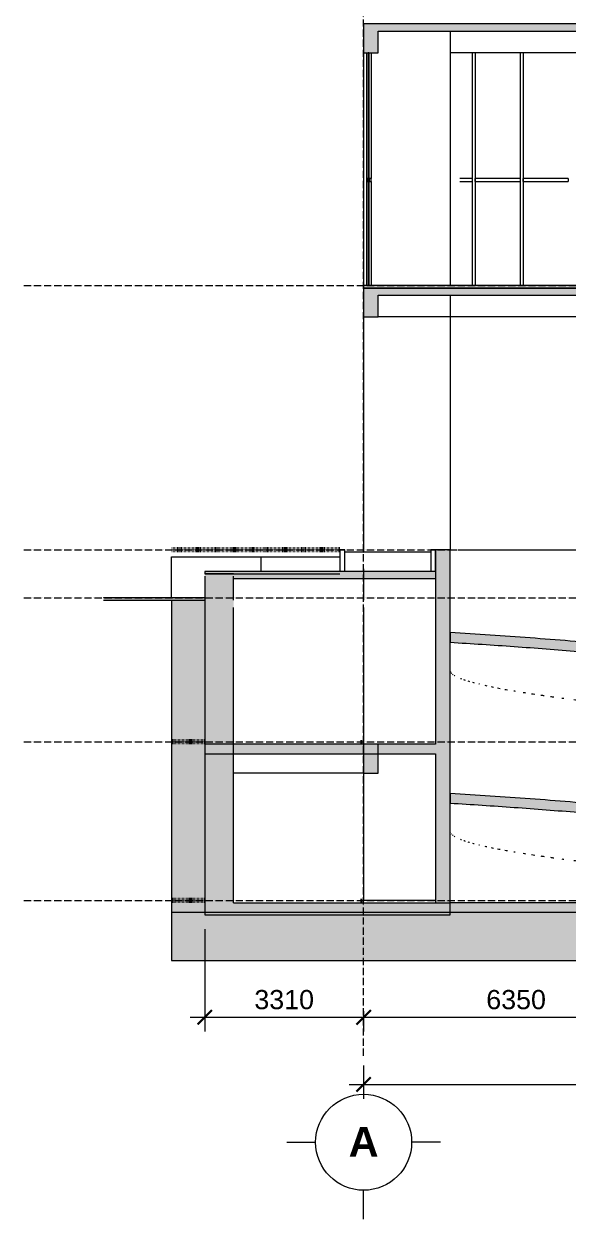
# Model space of a CAD drawing. Header units: millimetres. Extents: x -7075 to 54747, y -13937 to 93540.
# Drawn here: x -7075 to 4258, y -13937 to 10950 of the extents above; entities that cross this region are included whole.
import ezdxf

# ---------------------------------------------------------------- set-up
doc = ezdxf.new("R2010")
doc.units = ezdxf.units.MM
for name, pattern in [('ALB-RD1', [9, 0, -2, 0, -2, 3, -2]), ('CGXD', [18, 4, -2, 4, -2, 4, -2]), ('Grid Line', [4.2, 3, -0.6, 0, -0.6])]:
    doc.linetypes.add(name, pattern=pattern)
for name, color, linetype, lineweight in [('A-DETL-GENF', 31, 'Continuous', 5), ('A-GLAZ-CWMG', 55, 'Continuous', 5), ('DIM', 1, 'Continuous', 5), ('Duong Ranh', 83, 'CGXD', 50), ('KH', 6, 'Continuous', 5), ('KINH', 152, 'Continuous', 5), ('MOC RANH', 83, 'ALB-RD1', 100), ('NET CAT', 3, 'Continuous', 5), ('NET CATConcrete', 3, 'Continuous', 5), ('NET THAY 2', 55, 'Continuous', 5), ('NET-CAT', 3, 'Continuous', 15), ('NET-THAY', 2, 'Continuous', 9), ('TRUC', 225, 'Continuous', 5)]:
    doc.layers.add(name, color=color, linetype=linetype, lineweight=lineweight)
doc.styles.add('Arial_B', font='arialbd_0.ttf', dxfattribs={"height": 619.047619})
doc.styles.add('TA1', font='arial_0.ttf')
doc.dimstyles.new('D_200_KTx2', dxfattribs={"dimtxt": 400, "dimasz": 300, "dimexe": 300, "dimexo": 300, "dimgap": 160, "dimtad": 1, "dimdec": 0, "dimzin": 9, "dimtxsty": 'TA1', "dimblk": 'ARCHTICK', "dimcen": 1, "dimdle": 300, "dimclrd": 256, "dimclre": 256, "dimclrt": 7, "dimadec": 0, "dimazin": 0, "dimtfac": 1, "dimtdec": 0, "dimtix": 1, "dimtmove": 1, "dimatfit": 3, "dimldrblk": 'ARCHTICK', "dimfxl": 0, "dimtolj": 1, "dimtzin": 0, "dimlwd": -1, "dimlwe": -1, "dimarcsym": 0})

# ---------------------------------------------------------------- blocks, each defined once
blk = doc.blocks.new('ALC1807-ASCENT PLAZA-KET CAU 180524_rvt-1-A-A')
at = {"layer": 'NET CAT', "color": 4}
for p, q in [((1800, 10800), (1800, 5500)), ((0, 10350), (0, 5500)), ((1800, 5300), (1800, 0)), ((0, 4850), (0, -50)), ((0, -400), (0, -1050)), ((0, -1200), (0, -4050)), ((0, -4650), (0, -7300)), ((1500, -7300), (0, -7300))]:
    blk.add_line(p, q, dxfattribs=at)
blk = doc.blocks.new('System Panel - Glazed-V1-A-A')
at = {"layer": 'KINH', "lineweight": 9}
for p, q in [((106, 7693), (94, 7693)), ((94, 7693), (94, 5500)), ((106, 7679), (106, 7693)), ((106, 5500), (106, 7672)), ((94, 5500), (106, 5500))]:
    blk.add_line(p, q, dxfattribs=at)
blk = doc.blocks.new('System Panel - Glazed-V2-A-A')
at = {"layer": 'KINH', "lineweight": 9}
for p, q in [((106, 10350), (94, 10350)), ((94, 10350), (94, 7707)), ((106, 7728), (106, 10350)), ((106, 7707), (106, 7721)), ((94, 7707), (106, 7707))]:
    blk.add_line(p, q, dxfattribs=at)
blk = doc.blocks.new('Rectangular Mullion - MULION KHUNG NOI-1982294-A-A')
at = {"layer": 'A-DETL-GENF'}
blk.add_hatch(color=256, dxfattribs=at).paths.add_polyline_path([(42483, 2167), (42486, 2179), (42482, 2179)], flags=0)
at = {"layer": 'A-GLAZ-CWMG'}
blk.add_hatch(color=256, dxfattribs=at).paths.add_polyline_path([(42486, 2221), (42483, 2233), (42482, 2221)], flags=0)
at = {"layer": 'A-DETL-GENF'}
for p, q in [((42432, 2167), (42432, 2233)), ((42432, 2233), (42482, 2233)), ((42482, 2167), (42432, 2167)), ((42435, 2170), (42435, 2230)), ((42435, 2230), (42478, 2230)), ((42478, 2170), (42435, 2170)), ((42478, 2230), (42478, 2170)), ((42482, 2233), (42482, 2221)), ((42482, 2233), (42482, 2221)), ((42482, 2233), (42482, 2167)), ((42482, 2221), (42486, 2221)), ((42482, 2221), (42486, 2221)), ((42482, 2221), (42486, 2211)), ((42486, 2221), (42482, 2221)), ((42482, 2221), (42482, 2211)), ((42482, 2212), (42486, 2221)), ((42482, 2211), (42486, 2211)), ((42498, 2207), (42482, 2207)), ((42482, 2207), (42482, 2193)), ((42482, 2193), (42498, 2193)), ((42482, 2179), (42486, 2189)), ((42482, 2179), (42482, 2189)), ((42482, 2189), (42486, 2189)), ((42482, 2188), (42486, 2179)), ((42486, 2179), (42482, 2179)), ((42482, 2179), (42482, 2167)), ((42482, 2167), (42482, 2179)), ((42482, 2179), (42486, 2179)), ((42486, 2179), (42482, 2179)), ((42486, 2221), (42486, 2236)), ((42486, 2221), (42486, 2236)), ((42486, 2211), (42486, 2221)), ((42486, 2189), (42486, 2179)), ((42486, 2164), (42486, 2179)), ((42486, 2179), (42486, 2164)), ((42500, 2226), (42494, 2226)), ((42494, 2226), (42495, 2225)), ((42495, 2225), (42494, 2225)), ((42495, 2224), (42494, 2223)), ((42494, 2224), (42495, 2224)), ((42494, 2223), (42495, 2223)), ((42495, 2223), (42494, 2222)), ((42494, 2222), (42495, 2222)), ((42495, 2222), (42494, 2221)), ((42494, 2221), (42495, 2221)), ((42495, 2221), (42494, 2220)), ((42494, 2220), (42495, 2220)), ((42495, 2219), (42494, 2219)), ((42494, 2219), (42495, 2219)), ((42495, 2218), (42494, 2218)), ((42494, 2218), (42495, 2218)), ((42495, 2217), (42494, 2217)), ((42494, 2216), (42495, 2217)), ((42494, 2184), (42495, 2183)), ((42495, 2183), (42494, 2183)), ((42495, 2182), (42494, 2182)), ((42494, 2182), (42495, 2182)), ((42495, 2181), (42494, 2181)), ((42494, 2181), (42495, 2181)), ((42495, 2179), (42494, 2180)), ((42494, 2180), (42495, 2180)), ((42495, 2178), (42494, 2179)), ((42494, 2179), (42495, 2179)), ((42495, 2177), (42494, 2178)), ((42494, 2178), (42495, 2178)), ((42495, 2176), (42494, 2177)), ((42494, 2177), (42495, 2177)), ((42494, 2176), (42495, 2176)), ((42494, 2174), (42495, 2175)), ((42495, 2175), (42494, 2175)), ((42500, 2174), (42494, 2174)), ((42495, 2217), (42498, 2217)), ((42495, 2183), (42498, 2183)), ((42496, 2219), (42496, 2224)), ((42496, 2224), (42497, 2224)), ((42497, 2219), (42496, 2219)), ((42497, 2181), (42496, 2181)), ((42496, 2181), (42496, 2176)), ((42496, 2176), (42497, 2176)), ((42497, 2224), (42497, 2219)), ((42497, 2176), (42497, 2181)), ((42498, 2167), (42498, 2233)), ((42498, 2233), (42532, 2233)), ((42498, 2221), (42498, 2225)), ((42498, 2225), (42500, 2225)), ((42499, 2221), (42498, 2221)), ((42498, 2219), (42498, 2220)), ((42498, 2220), (42499, 2220)), ((42499, 2219), (42498, 2219)), ((42498, 2217), (42498, 2218)), ((42498, 2218), (42499, 2218)), ((42498, 2193), (42498, 2207)), ((42498, 2183), (42498, 2182)), ((42498, 2182), (42499, 2182)), ((42498, 2181), (42498, 2180)), ((42499, 2181), (42498, 2181)), ((42498, 2180), (42499, 2180)), ((42499, 2179), (42498, 2179)), ((42498, 2179), (42498, 2175)), ((42498, 2175), (42500, 2175)), ((42532, 2167), (42498, 2167)), ((42500, 2221), (42499, 2222)), ((42499, 2222), (42499, 2221)), ((42499, 2220), (42499, 2219)), ((42499, 2218), (42500, 2219)), ((42499, 2218), (42499, 2218)), ((42499, 2182), (42499, 2182)), ((42499, 2182), (42500, 2181)), ((42499, 2180), (42499, 2181)), ((42500, 2179), (42499, 2178)), ((42499, 2178), (42499, 2179)), ((42500, 2225), (42500, 2226)), ((42500, 2220), (42500, 2221)), ((42500, 2219), (42500, 2220)), ((42500, 2181), (42500, 2180)), ((42500, 2180), (42500, 2179)), ((42500, 2175), (42500, 2174)), ((42502, 2170), (42502, 2230)), ((42502, 2230), (42528, 2230)), ((42528, 2170), (42502, 2170)), ((42528, 2230), (42528, 2170)), ((42532, 2233), (42532, 2167))]:
    blk.add_line(p, q, dxfattribs=at)
for centre, radius, start, end in [((42482, 2238), 4.58, 269.7981, 330.5096), ((42482, 2238), 4.58, 269.7981, 330.5096), ((42482, 2162), 4.58, 29.4904, 90.2019), ((42482, 2162), 4.58, 29.4904, 90.2019), ((42494, 2226), 0.2, 82.8972, 208.2076), ((42494, 2224), 0.2, 128.6598, 231.3402), ((42494, 2223), 0.2, 128.6598, 231.3402), ((42494, 2222), 0.2, 128.6598, 231.3402), ((42494, 2221), 0.2, 128.6598, 231.3402), ((42494, 2220), 0.2, 128.6598, 231.3402), ((42494, 2219), 0.2, 128.6598, 231.3402), ((42494, 2218), 0.2, 128.6598, 231.3402), ((42494, 2217), 0.2, 138.5763, 284.0362), ((42494, 2183), 0.2, 75.9638, 221.4237), ((42494, 2182), 0.2, 128.6598, 231.3402), ((42494, 2181), 0.2, 128.6598, 231.3402), ((42494, 2180), 0.2, 128.6598, 231.3402), ((42494, 2179), 0.2, 128.6598, 231.3402), ((42494, 2178), 0.2, 128.6598, 231.3402), ((42494, 2177), 0.2, 128.6598, 231.3402), ((42494, 2176), 0.2, 128.6598, 231.3402), ((42494, 2174), 0.2, 151.7924, 277.1028), ((42494, 2225), 0.568, 325.5557, 34.4443), ((42495, 2224), 0.2, 308.6598, 51.3402), ((42495, 2223), 0.2, 308.6598, 51.3402), ((42495, 2222), 0.2, 308.6598, 51.3402), ((42495, 2221), 0.2, 308.6598, 51.3402), ((42495, 2220), 0.2, 308.6598, 51.3402), ((42495, 2219), 0.2, 308.6598, 51.3402), ((42495, 2217), 0.2, 318.5763, 51.3402), ((42495, 2183), 0.2, 308.6598, 41.4237), ((42495, 2181), 0.2, 308.6598, 51.3402), ((42495, 2180), 0.2, 308.6598, 51.3402), ((42495, 2179), 0.2, 308.6598, 51.3402), ((42495, 2178), 0.2, 308.6598, 51.3402), ((42495, 2177), 0.2, 308.6598, 51.3402), ((42495, 2176), 0.2, 308.6598, 51.3402), ((42494, 2175), 0.568, 325.5557, 34.4443), ((42496, 2224), 0.2, 90, 180), ((42496, 2219), 0.2, 180, 270), ((42496, 2181), 0.2, 90, 180), ((42496, 2176), 0.2, 180, 270), ((42497, 2224), 0.2, 0, 90), ((42497, 2219), 0.2, 270, 0), ((42497, 2181), 0.2, 0, 90), ((42497, 2176), 0.2, 270, 0), ((42498, 2225), 0.133, 90, 180), ((42498, 2220), 0.133, 90, 180), ((42498, 2219), 0.133, 180, 270), ((42498, 2217), 0.2, 270, 0), ((42498, 2183), 0.2, 0, 90), ((42498, 2181), 0.133, 90, 180), ((42498, 2180), 0.133, 180, 270), ((42498, 2175), 0.133, 180, 270), ((42499, 2221), 0.1, 49.9813, 159.9813), ((42499, 2221), 0.133, 270, 339.9813), ((42499, 2220), 0.133, 0, 90), ((42499, 2219), 0.133, 270, 0), ((42499, 2218), 0.133, 20.0187, 90), ((42499, 2218), 0.1, 200.0187, 310.0187), ((42499, 2182), 0.133, 270, 339.9813), ((42499, 2182), 0.1, 49.9813, 159.9813), ((42499, 2181), 0.133, 0, 90), ((42499, 2180), 0.133, 270, 0), ((42499, 2179), 0.133, 20.0187, 90), ((42499, 2179), 0.1, 200.0187, 310.0187), ((42500, 2226), 0.133, 0, 82.8972), ((42500, 2225), 0.133, 270, 0), ((42500, 2175), 0.133, 0, 90), ((42500, 2174), 0.133, 277.1028, 0)]:
    blk.add_arc(centre, radius, start, end, dxfattribs=at)
blk = doc.blocks.new('Rectangular Mullion - Rectangular Mullion-V11-A-A')
at = {"layer": 'A-GLAZ-CWMG', "lineweight": 9}
for p, q in [((82, 13233), (48, 13233)), ((48, 13233), (48, 13167)), ((82, 13207), (82, 13233)), ((98, 13207), (82, 13207)), ((82, 13167), (82, 13193)), ((82, 13193), (98, 13193)), ((148, 13233), (98, 13233)), ((98, 13233), (98, 13207)), ((98, 13193), (98, 13167)), ((148, 13167), (148, 13233)), ((48, 13167), (82, 13167)), ((98, 13167), (148, 13167))]:
    blk.add_line(p, q, dxfattribs=at)
blk = doc.blocks.new('Rectangular Mullion - Rectangular Mullion-V12-A-A')
at = {"layer": 'A-GLAZ-CWMG'}
for p, q in [((48, 13167), (48, 11000)), ((82, 13167), (82, 11000)), ((98, 13167), (98, 11000)), ((148, 13167), (148, 11000))]:
    blk.add_line(p, q, dxfattribs=at)
blk = doc.blocks.new('Rectangular Mullion - Rectangular Mullion-V22-A-A')
at = {"layer": 'A-GLAZ-CWMG'}
for p, q in [((58, 10350), (58, 7733)), ((92, 10350), (92, 7733)), ((108, 10350), (108, 7733)), ((158, 10350), (158, 7733))]:
    blk.add_line(p, q, dxfattribs=at)
blk = doc.blocks.new('Rectangular Mullion - Rectangular Mullion-V23-A-A')
at = {"layer": 'A-GLAZ-CWMG'}
for p, q in [((2258, 7733), (2000, 7733)), ((2258, 7733), (2258, 7667)), ((2000, 7667), (2258, 7667))]:
    blk.add_line(p, q, dxfattribs=at)
blk = doc.blocks.new('Rectangular Mullion - Rectangular Mullion-V14-A-A')
at = {"layer": 'A-GLAZ-CWMG'}
for p, q in [((2315, 13167), (2315, 13233)), ((3248, 13233), (2315, 13233)), ((3248, 13233), (3248, 13167)), ((2315, 13167), (3248, 13167))]:
    blk.add_line(p, q, dxfattribs=at)
blk = doc.blocks.new('Rectangular Mullion - Rectangular Mullion-V15-A-A')
at = {"layer": 'A-GLAZ-CWMG'}
for p, q in [((2248, 13200), (2248, 11000)), ((2315, 13200), (2315, 11000))]:
    blk.add_line(p, q, dxfattribs=at)
blk = doc.blocks.new('Rectangular Mullion - Rectangular Mullion-1978240-A-A')
at = {"layer": 'A-GLAZ-CWMG'}
for p, q in [((2258, 10350), (2258, 7700)), ((2325, 10350), (2325, 7700))]:
    blk.add_line(p, q, dxfattribs=at)
blk = doc.blocks.new('Ramp - Ramp-1951407-A-A')
at = {"layer": 'NET CAT', "lineweight": 9}
for p, q in [((1800, -5074), (1800, -5276)), ((7800, -5810), (7800, -5608))]:
    blk.add_line(p, q, dxfattribs=at)
for points, knots in [([(7800, -5608), (7579, -5580), (7136, -5526), (6470, -5452), (5804, -5384), (5082, -5316), (4304, -5250), (3470, -5185), (2635, -5127), (2078, -5091), (1800, -5074)], [0, 0, 0, 0, 0.111111, 0.222222, 0.333333, 0.444444, 0.583333, 0.722222, 0.861111, 1, 1, 1, 1]), ([(1800, -5276), (2023, -5289), (2468, -5318), (3136, -5363), (3804, -5412), (4387, -5459), (4888, -5502), (5304, -5539), (5652, -5572), (5929, -5599), (6137, -5620), (6345, -5642), (6623, -5671), (7108, -5725), (7523, -5775), (7800, -5810)], [0, 0, 0, 0, 0.111111, 0.222222, 0.333333, 0.444444, 0.513889, 0.583333, 0.652778, 0.6875, 0.722222, 0.756944, 0.791667, 0.861111, 1, 1, 1, 1])]:
    blk.add_open_spline(points, degree=3, knots=knots, dxfattribs=at)
at = {"layer": 'NET THAY 2'}
blk.add_line((12166, -7111), (12166, -6910), dxfattribs=at)
for points in [[(1805, -5887), (1806, -5889), (1808, -5892), (1809, -5895)], [(1821, -5913), (1824, -5916), (1827, -5919), (1830, -5922)], [(1848, -5939), (1852, -5942), (1856, -5945), (1861, -5949)], [(1887, -5966), (1892, -5969), (1897, -5972), (1902, -5975)], [(2015, -6028), (2022, -6030), (2029, -6033), (2037, -6036)], [(2172, -6081), (2183, -6085), (2194, -6088), (2205, -6091)], [(2269, -6109), (2280, -6112), (2291, -6115), (2302, -6118)], [(2396, -6142), (2401, -6143), (2406, -6145), (2411, -6146)], [(2526, -6172), (2538, -6175), (2550, -6178), (2563, -6181)], [(2653, -6200), (2669, -6203), (2685, -6206), (2702, -6210)], [(2791, -6227), (2809, -6231), (2826, -6234), (2844, -6237)], [(2943, -6256), (2960, -6259), (2978, -6262), (2995, -6265)], [(3128, -6288), (3137, -6290), (3145, -6291), (3154, -6292)], [(3322, -6320), (3339, -6323), (3356, -6325), (3373, -6328)], [(3499, -6348), (3522, -6351), (3544, -6354), (3566, -6358)], [(3688, -6376), (3712, -6379), (3736, -6382), (3760, -6386)], [(3890, -6404), (3913, -6408), (3936, -6411), (3959, -6414)], [(4127, -6437), (4140, -6438), (4153, -6440), (4166, -6442)], [(4380, -6469), (4401, -6472), (4421, -6475), (4442, -6477)], [(4603, -6497), (4631, -6501), (4658, -6504), (4686, -6508)], [(4836, -6526), (4866, -6529), (4895, -6533), (4925, -6536)], [(5083, -6555), (5111, -6558), (5139, -6561), (5167, -6564)], [(5363, -6587), (5380, -6589), (5398, -6591), (5415, -6593)], [(5670, -6621), (5693, -6623), (5716, -6626), (5739, -6628)], [(5932, -6649), (5964, -6652), (5995, -6656), (6027, -6659)], [(6203, -6677), (6237, -6681), (6271, -6684), (6305, -6688)], [(6486, -6706), (6518, -6710), (6551, -6713), (6584, -6716)], [(9799, -6628), (9807, -6629), (9816, -6631), (9824, -6632)], [(10085, -6665), (10156, -6674), (10228, -6684), (10300, -6693)], [(6801, -6738), (6822, -6740), (6843, -6742), (6865, -6744)], [(7153, -6773), (7178, -6775), (7202, -6777), (7227, -6780)], [(7446, -6801), (7482, -6804), (7517, -6808), (7552, -6811)], [(7747, -6830), (7764, -6831), (7782, -6833), (7799, -6834)], [(11096, -6788), (11131, -6792), (11165, -6796), (11200, -6800)], [(11600, -6846), (11602, -6846), (11605, -6847), (11608, -6847)], [(11905, -6880), (11991, -6890), (12078, -6900), (12166, -6910)], [(12166, -6910), (12169, -6910), (12172, -6910), (12175, -6911)], [(12188, -6912), (12275, -6922), (12363, -6931), (12450, -6941)], [(12470, -6943), (12555, -6953), (12640, -6962), (12725, -6972)], [(9800, -7015), (9823, -7017), (9846, -7019), (9869, -7021)], [(10111, -7042), (10140, -7045), (10168, -7047), (10196, -7050)], [(10523, -7078), (10547, -7080), (10572, -7082), (10596, -7084)], [(10852, -7106), (10891, -7110), (10929, -7113), (10968, -7116)], [(11186, -7135), (11190, -7135), (11195, -7136), (11200, -7136)], [(11600, -7170), (11615, -7172), (11631, -7173), (11647, -7174)], [(11872, -7193), (11906, -7196), (11940, -7199), (11974, -7202)], [(12750, -6975), (12833, -6984), (12917, -6993), (13000, -7003)], [(13026, -7005), (13109, -7015), (13191, -7024), (13274, -7033)], [(13575, -7067), (13658, -7077), (13742, -7086), (13825, -7096)], [(13850, -7099), (13933, -7108), (14017, -7118), (14100, -7127)], [(14400, -7161), (14483, -7171), (14567, -7181), (14650, -7190)], [(14675, -7193), (14758, -7203), (14842, -7212), (14925, -7222)], [(15224, -7256), (15308, -7266), (15391, -7275), (15475, -7285)], [(15766, -7319), (15848, -7328), (15930, -7338), (16012, -7347)], [(16025, -7349), (16029, -7349), (16033, -7350), (16037, -7350)]]:
    blk.add_open_spline(points, degree=3, dxfattribs=at)
for points, knots in [([(7800, -5977), (7800, -5952), (7800, -5899), (7800, -5841), (7800, -5810)], [-0.2120864, -0.2120864, -0.2120864, -0.2120864, -0.1111111, 0, 0, 0, 0]), ([(2088, -6054), (2089, -6055), (2098, -6058), (2108, -6061), (2117, -6064)], [-0.850649837, -0.850649837, -0.850649837, -0.850649837, -0.85, -0.843199626, -0.843199626, -0.843199626, -0.843199626]), ([(9852, -6635), (9913, -6643), (9982, -6652), (10052, -6661), (10058, -6662)], [-0.35434461, -0.35434461, -0.35434461, -0.35434461, -0.32258065, -0.31942535, -0.31942535, -0.31942535, -0.31942535]), ([(10328, -6696), (10364, -6700), (10437, -6710), (10512, -6719), (10550, -6723)], [-0.27532788, -0.27532788, -0.27532788, -0.27532788, -0.25806452, -0.24002519, -0.24002519, -0.24002519, -0.24002519]), ([(11200, -7002), (11109, -6991), (10885, -6965), (10536, -6923), (10158, -6877), (9917, -6846), (9800, -6830), (9799, -6830)], [-0.8589177, -0.8589177, -0.8589177, -0.8589177, -0.8185484, -0.7580645, -0.6975806, -0.6370968, -0.6366223, -0.6366223, -0.6366223, -0.6366223]), ([(10578, -6727), (10599, -6729), (10675, -6738), (10751, -6748), (10807, -6754)], [-0.23573312, -0.23573312, -0.23573312, -0.23573312, -0.22580645, -0.20032241, -0.20032241, -0.20032241, -0.20032241]), ([(10834, -6757), (10840, -6758), (10916, -6767), (10994, -6776), (11067, -6785), (11069, -6785)], [-0.19610474, -0.19610474, -0.19610474, -0.19610474, -0.19354839, -0.16129032, -0.16061622, -0.16061622, -0.16061622, -0.16061622]), ([(11632, -6850), (11662, -6853), (11744, -6862), (11827, -6872), (11880, -6878)], [-0.07735213, -0.07735213, -0.07735213, -0.07735213, -0.06451613, -0.0413576, -0.0413576, -0.0413576, -0.0413576]), ([(12166, -7111), (12026, -7096), (11837, -7075), (11649, -7053), (11600, -7048)], [-1, -1, -1, -1, -0.93951613, -0.91789964, -0.91789964, -0.91789964, -0.91789964]), ([(14285, -7350), (14152, -7335), (13446, -7254), (12739, -7175), (12166, -7111)], [-0.5473621, -0.5473621, -0.5473621, -0.5473621, -0.4444444, 0, 0, 0, 0]), ([(13300, -7036), (13352, -7042), (13435, -7052), (13519, -7061), (13550, -7065)], [-0.70709531, -0.70709531, -0.70709531, -0.70709531, -0.66666667, -0.64258337, -0.64258337, -0.64258337, -0.64258337]), ([(14125, -7130), (14189, -7137), (14272, -7147), (14356, -7156), (14375, -7159)], [-0.49402259, -0.49402259, -0.49402259, -0.49402259, -0.44444444, -0.4294499, -0.4294499, -0.4294499, -0.4294499]), ([(12300, -7230), (12715, -7265), (13184, -7305), (13653, -7345), (13707, -7350)], [-1, -1, -1, -1, -0.6666667, -0.6235122, -0.6235122, -0.6235122, -0.6235122]), ([(14950, -7225), (15026, -7233), (15109, -7243), (15192, -7253), (15200, -7253)], [-0.28092377, -0.28092377, -0.28092377, -0.28092377, -0.22222222, -0.21634534, -0.21634534, -0.21634534, -0.21634534]), ([(15495, -7287), (15533, -7292), (15617, -7302), (15702, -7311), (15750, -7317)], [-0.14004882, -0.14004882, -0.14004882, -0.14004882, -0.11111111, -0.07426835, -0.07426835, -0.07426835, -0.07426835])]:
    blk.add_open_spline(points, degree=3, knots=knots, dxfattribs=at)
blk = doc.blocks.new('Ramp - Ramp-1952306-A-A')
at = {"layer": 'NET CAT', "lineweight": 9}
for p, q in [((1800, -1724), (1800, -1926)), ((7800, -2460), (7800, -2258))]:
    blk.add_line(p, q, dxfattribs=at)
for points, knots in [([(7800, -2258), (7579, -2230), (7136, -2176), (6470, -2102), (5804, -2034), (5082, -1966), (4304, -1900), (3470, -1835), (2635, -1777), (2078, -1741), (1800, -1724)], [0, 0, 0, 0, 0.111111, 0.222222, 0.333333, 0.444444, 0.583333, 0.722222, 0.861111, 1, 1, 1, 1]), ([(1800, -1926), (2023, -1939), (2468, -1968), (3136, -2013), (3804, -2062), (4387, -2109), (4888, -2152), (5304, -2189), (5652, -2222), (5929, -2249), (6137, -2270), (6345, -2292), (6623, -2321), (7108, -2375), (7523, -2425), (7800, -2460)], [0, 0, 0, 0, 0.111111, 0.222222, 0.333333, 0.444444, 0.513889, 0.583333, 0.652778, 0.6875, 0.722222, 0.756944, 0.791667, 0.861111, 1, 1, 1, 1])]:
    blk.add_open_spline(points, degree=3, knots=knots, dxfattribs=at)
at = {"layer": 'NET THAY 2'}
for p, q in [((12166, -3761), (12166, -3560)), ((16037, -4050), (16037, -4000))]:
    blk.add_line(p, q, dxfattribs=at)
for points, knots in [([(7800, -2627), (7800, -2602), (7800, -2549), (7800, -2491), (7800, -2460)], [-0.2120864, -0.2120864, -0.2120864, -0.2120864, -0.1111111, 0, 0, 0, 0]), ([(2088, -2704), (2089, -2705), (2098, -2708), (2108, -2711), (2117, -2714)], [-0.850649837, -0.850649837, -0.850649837, -0.850649837, -0.85, -0.843199626, -0.843199626, -0.843199626, -0.843199626]), ([(9799, -3278), (9878, -3289), (10084, -3316), (10367, -3351), (10641, -3384), (10851, -3409), (11037, -3431), (11154, -3445), (11200, -3450)], [-0.3633777, -0.3633777, -0.3633777, -0.3633777, -0.3225806, -0.2580645, -0.2258065, -0.1935484, -0.1612903, -0.1410823, -0.1410823, -0.1410823, -0.1410823]), ([(11200, -3652), (11109, -3641), (10885, -3615), (10536, -3573), (10158, -3527), (9917, -3496), (9800, -3480), (9799, -3480)], [-0.8589177, -0.8589177, -0.8589177, -0.8589177, -0.8185484, -0.7580645, -0.6975806, -0.6370968, -0.6366223, -0.6366223, -0.6366223, -0.6366223]), ([(11600, -3496), (11640, -3501), (11827, -3522), (12017, -3543), (12166, -3560)], [-0.08210036, -0.08210036, -0.08210036, -0.08210036, -0.06451613, 0, 0, 0, 0]), ([(12166, -3761), (12026, -3746), (11837, -3725), (11649, -3703), (11600, -3698)], [-1, -1, -1, -1, -0.93951613, -0.91789964, -0.91789964, -0.91789964, -0.91789964]), ([(12166, -3560), (12596, -3607), (13313, -3687), (14317, -3802), (15034, -3884), (15607, -3950), (15894, -3983), (16037, -4000)], [-1, -1, -1, -1, -0.666667, -0.444444, -0.222222, -0.111111, 0, 0, 0, 0]), ([(14721, -4050), (14443, -4018), (13591, -3921), (12739, -3825), (12166, -3761)], [-0.6600357, -0.6600357, -0.6600357, -0.6600357, -0.4444444, 0, 0, 0, 0]), ([(12300, -3880), (12715, -3915), (13378, -3972), (14040, -4029), (14287, -4050)], [-1, -1, -1, -1, -0.6666667, -0.4682952, -0.4682952, -0.4682952, -0.4682952])]:
    blk.add_open_spline(points, degree=3, knots=knots, dxfattribs=at)
for points in [[(1805, -2537), (1806, -2539), (1808, -2542), (1809, -2545)], [(1821, -2563), (1824, -2566), (1827, -2569), (1830, -2572)], [(1848, -2589), (1852, -2592), (1856, -2595), (1861, -2599)], [(1887, -2616), (1892, -2619), (1897, -2622), (1902, -2625)], [(2015, -2678), (2022, -2680), (2029, -2683), (2037, -2686)], [(2172, -2731), (2183, -2735), (2194, -2738), (2205, -2741)], [(2269, -2759), (2280, -2762), (2291, -2765), (2302, -2768)], [(2396, -2792), (2401, -2793), (2406, -2795), (2411, -2796)], [(2526, -2822), (2538, -2825), (2550, -2828), (2563, -2831)], [(2653, -2850), (2669, -2853), (2685, -2856), (2702, -2860)], [(2791, -2877), (2809, -2881), (2826, -2884), (2844, -2887)], [(2943, -2906), (2960, -2909), (2978, -2912), (2995, -2915)], [(3128, -2938), (3137, -2940), (3145, -2941), (3154, -2942)], [(3322, -2970), (3339, -2973), (3356, -2975), (3373, -2978)], [(3499, -2998), (3522, -3001), (3544, -3004), (3566, -3008)], [(3688, -3026), (3712, -3029), (3736, -3032), (3760, -3036)], [(3890, -3054), (3913, -3058), (3936, -3061), (3959, -3064)], [(4127, -3087), (4140, -3088), (4153, -3090), (4166, -3092)], [(4380, -3119), (4401, -3122), (4421, -3125), (4442, -3127)], [(4603, -3147), (4631, -3151), (4658, -3154), (4686, -3158)], [(4836, -3176), (4866, -3179), (4895, -3183), (4925, -3186)], [(5083, -3205), (5111, -3208), (5139, -3211), (5167, -3214)], [(5363, -3237), (5380, -3239), (5398, -3241), (5415, -3243)], [(5670, -3271), (5693, -3273), (5716, -3276), (5739, -3278)], [(5932, -3299), (5964, -3302), (5995, -3306), (6027, -3309)], [(6203, -3327), (6237, -3331), (6271, -3334), (6305, -3338)], [(6486, -3356), (6518, -3360), (6551, -3363), (6584, -3366)], [(6801, -3388), (6822, -3390), (6843, -3392), (6865, -3394)], [(7153, -3423), (7178, -3425), (7202, -3427), (7227, -3430)], [(7446, -3451), (7482, -3454), (7517, -3458), (7552, -3461)], [(7747, -3480), (7764, -3481), (7782, -3483), (7799, -3484)], [(9800, -3665), (9823, -3667), (9846, -3669), (9869, -3671)], [(10111, -3692), (10140, -3695), (10168, -3697), (10196, -3700)], [(10523, -3728), (10547, -3730), (10572, -3732), (10596, -3734)], [(10852, -3756), (10891, -3760), (10929, -3763), (10968, -3766)], [(11186, -3785), (11190, -3785), (11195, -3786), (11200, -3786)], [(11600, -3820), (11615, -3822), (11631, -3823), (11647, -3824)], [(11872, -3843), (11906, -3846), (11940, -3849), (11974, -3852)]]:
    blk.add_open_spline(points, degree=3, dxfattribs=at)
blk = doc.blocks.new('Grid - FamilyAL-KH TRUC-1020318-A-A')
at = {"layer": 'KH'}
for p, q in [((0, -10737), (0, -11337)), ((-1600, -12337), (-1000, -12337)), ((1600, -12337), (1000, -12337)), ((0, -13937), (0, -13337))]:
    blk.add_line(p, q, dxfattribs=at)
blk.add_circle((0, -12337), 1000, dxfattribs=at)
blk = doc.blocks.new('_ARCHTICK')
at = {"color": 0, "linetype": 'ByBlock', "const_width": 0.15}
blk.add_lwpolyline([(-0.5, -0.5), (0.5, 0.5)], dxfattribs=at)
blk = doc.blocks.new('DIMBLOCK30-A-A')
at = {"layer": 'Defpoints', "color": 0, "transparency": 16777216}
for p in [(-3310, -7600), (0, -9309), (0, -9734)]:
    blk.add_point(p, dxfattribs=at)
at = {"layer": 'DIM', "transparency": 16777216}
for p, q in [((-3310, -7900), (-3310, -10034)), ((0, -9609), (0, -10034)), ((-3610, -9734), (300, -9734))]:
    blk.add_line(p, q, dxfattribs=at)
at = {"layer": 'DIM', "transparency": 16777216, "xscale": 300, "yscale": 300, "zscale": 300, "rotation": 180}
blk.add_blockref('_ARCHTICK', (-3310, -9734), dxfattribs=at)
at = {"layer": 'DIM', "transparency": 16777216, "xscale": 300, "yscale": 300, "zscale": 300}
blk.add_blockref('_ARCHTICK', (0, -9734), dxfattribs=at)
at = {"layer": 'DIM', "color": 7, "transparency": 16777216, "insert": (-1655, -9369), "char_height": 400, "attachment_point": 5, "style": 'TA1'}
blk.add_mtext('\\A1;3310', dxfattribs=at)
blk = doc.blocks.new('DIMBLOCK31-A-A')
at = {"layer": 'Defpoints', "color": 0, "transparency": 16777216}
for p in [(0, -9309), (6350, -9309), (6350, -9734)]:
    blk.add_point(p, dxfattribs=at)
at = {"layer": 'DIM', "transparency": 16777216}
for p, q in [((0, -9609), (0, -10034)), ((6350, -9609), (6350, -10034)), ((-300, -9734), (6650, -9734))]:
    blk.add_line(p, q, dxfattribs=at)
at = {"layer": 'DIM', "transparency": 16777216, "xscale": 300, "yscale": 300, "zscale": 300, "rotation": 180}
blk.add_blockref('_ARCHTICK', (0, -9734), dxfattribs=at)
at = {"layer": 'DIM', "transparency": 16777216, "xscale": 300, "yscale": 300, "zscale": 300}
blk.add_blockref('_ARCHTICK', (6350, -9734), dxfattribs=at)
at = {"layer": 'DIM', "color": 7, "transparency": 16777216, "insert": (3175, -9369), "char_height": 400, "attachment_point": 5, "style": 'TA1'}
blk.add_mtext('\\A1;6350', dxfattribs=at)
blk = doc.blocks.new('DIMBLOCK47-A-A')
at = {"layer": 'Defpoints', "color": 0, "transparency": 16777216}
for p in [(42600, -10334), (0, -10537), (42600, -11134)]:
    blk.add_point(p, dxfattribs=at)
at = {"layer": 'DIM', "transparency": 16777216}
for p, q in [((42600, -10634), (42600, -11434)), ((0, -10837), (0, -11434)), ((-300, -11134), (42900, -11134))]:
    blk.add_line(p, q, dxfattribs=at)
at = {"layer": 'DIM', "transparency": 16777216, "xscale": 300, "yscale": 300, "zscale": 300, "rotation": 180}
blk.add_blockref('_ARCHTICK', (0, -11134), dxfattribs=at)
at = {"layer": 'DIM', "transparency": 16777216, "xscale": 300, "yscale": 300, "zscale": 300}
blk.add_blockref('_ARCHTICK', (42600, -11134), dxfattribs=at)
at = {"layer": 'DIM', "color": 7, "transparency": 16777216, "insert": (21300, -10769), "char_height": 400, "attachment_point": 5, "style": 'TA1'}
blk.add_mtext('\\A1;42600', dxfattribs=at)

msp = doc.modelspace()

# ---------------------------------------------------------------- hatches: boundary and pattern name
at = {"layer": 'NET CAT', "lineweight": 9}
for points in [[(42599.9, 10800), (42599.9, 10950), (-0.1, 10950), (-0.1, 10800), (40110.6, 10800)], [(42599.9, 5300), (42599.9, 5450), (-0.1, 5450), (-0.1, 5300), (33701.7, 5300)], [(1799.9, -7350), (1799.9, 0), (1499.9, 0), (1499.9, -4050), (1689.4, -4050), (1689.4, -4250), (1499.9, -4250), (1499.9, -7350), (1657.6, -7350)]]:
    msp.add_hatch(color=7, dxfattribs=at).paths.add_polyline_path(points, flags=0)
for points in [[(-1546.8, -500), (-492.3, -500), (-492.3, -450), (-3310.1, -450), (-3310.1, -500), (-3149.1, -500)], [(-2710.1, -7350), (-2710.1, -1200), (-2710.1, -1050), (-2710.1, -500), (-3310.1, -500), (-3310.1, -7350)], [(-3310.1, -1050), (-3310.1, -1000), (-5416, -1000), (-5416, -1050)]]:
    msp.add_hatch(color=7, dxfattribs=at).paths.add_polyline_path(points)
h = msp.add_hatch(color=7, dxfattribs=at)
h.paths.add_polyline_path([(-2710.1, -600), (1499.9, -600), (1499.9, -450), (-3010.1, -450), (-3010.1, -600)], flags=0)
h.paths.add_polyline_path([(45349.9, -600), (45349.9, -450), (42599.9, -450), (42599.9, -600), (43315, -600)], flags=0)
at = {"layer": 'NET CAT'}
h = msp.add_hatch(dxfattribs=at)
h.set_pattern_fill('AR-HBONE', color=10, scale=2, style=0)
h.paths.add_polyline_path([(40110.6, -8550), (46519.4, -8550), (46519.4, -500), (45649.9, -500), (45649.9, -7550), (-3310.1, -7550), (-3310.1, -1050), (-4004.1, -1050), (-4004.1, -8550), (33701.7, -8550)])
h = msp.add_hatch(color=7, dxfattribs=at)
edge = h.paths.add_edge_path()
edge.add_spline(control_points=[(1799.9, -1724.1), (1799.9, -1791.3), (1799.9, -1858.5), (1799.9, -1925.8), (2022.7, -1939.3), (2468.1, -1967.6), (3135.9, -2013.1), (3803.5, -2062.3), (4387.4, -2108.9), (4887.7, -2151.5), (5304.4, -2189), (5651.5, -2221.7), (5929.1, -2249), (6137.2, -2270), (6345.3, -2291.6), (6622.7, -2321.2), (7107.8, -2374.8), (7523.2, -2424.9), (7799.9, -2459.9), (7799.9, -2392.7), (7799.9, -2325.5), (7799.9, -2258.3), (7578.6, -2230.2), (7135.5, -2176.3), (6470.2, -2102.3), (5804.3, -2034.2), (5082.2, -1966.4), (4304.1, -1899.8), (3469.8, -1835.2), (2635.1, -1776.7), (2078.4, -1741), (1799.9, -1724.1)], knot_values=[0, 0, 0, 0, 1, 1, 1, 1.1111111, 1.2222222, 1.3333333, 1.4444444, 1.5138889, 1.5833333, 1.6527778, 1.6875, 1.7222222, 1.7569444, 1.7916667, 1.8611111, 2, 2, 2, 3, 3, 3, 3.1111111, 3.2222222, 3.3333333, 3.4444444, 3.5833333, 3.7222222, 3.8611111, 4, 4, 4, 4], weights=[1, 1, 1, 1, 1, 1, 1, 1, 1, 1, 1, 1, 1, 1, 1, 1, 1, 1, 1, 1, 1, 1, 1, 1, 1, 1, 1, 1, 1, 1, 1, 1], degree=3, periodic=0)
at = {"layer": 'NET CAT', "lineweight": 9}
h = msp.add_hatch(color=7, dxfattribs=at)
h.paths.add_polyline_path([(14875.8, -4250), (45649.9, -4250), (45649.9, -4050), (7799.9, -4050), (7799.9, -4250), (14475.2, -4250)], flags=0)
h.paths.add_polyline_path([(1499.9, -4250), (1689.4, -4250), (1689.4, -4050), (-3310.1, -4050), (-3310.1, -4250)], flags=0)
at = {"layer": 'NET CAT'}
h = msp.add_hatch(color=7, dxfattribs=at)
edge = h.paths.add_edge_path()
edge.add_spline(control_points=[(1799.9, -5074.1), (1799.9, -5141.3), (1799.9, -5208.5), (1799.9, -5275.8), (2022.7, -5289.3), (2468.1, -5317.6), (3135.9, -5363.1), (3803.5, -5412.3), (4387.4, -5458.9), (4887.7, -5501.5), (5304.4, -5539), (5651.5, -5571.7), (5929.1, -5599), (6137.2, -5620), (6345.3, -5641.6), (6622.7, -5671.2), (7107.8, -5724.8), (7523.2, -5774.9), (7799.9, -5809.9), (7799.9, -5742.7), (7799.9, -5675.5), (7799.9, -5608.3), (7578.6, -5580.2), (7135.5, -5526.3), (6470.2, -5452.3), (5804.3, -5384.2), (5082.2, -5316.4), (4304.1, -5249.8), (3469.8, -5185.2), (2635.1, -5126.7), (2078.4, -5091), (1799.9, -5074.1)], knot_values=[0, 0, 0, 0, 1, 1, 1, 1.1111111, 1.2222222, 1.3333333, 1.4444444, 1.5138889, 1.5833333, 1.6527778, 1.6875, 1.7222222, 1.7569444, 1.7916667, 1.8611111, 2, 2, 2, 3, 3, 3, 3.1111111, 3.2222222, 3.3333333, 3.4444444, 3.5833333, 3.7222222, 3.8611111, 4, 4, 4, 4], weights=[1, 1, 1, 1, 1, 1, 1, 1, 1, 1, 1, 1, 1, 1, 1, 1, 1, 1, 1, 1, 1, 1, 1, 1, 1, 1, 1, 1, 1, 1, 1, 1], degree=3, periodic=0)
at = {"layer": 'NET CAT', "lineweight": 9}
h = msp.add_hatch(color=7, dxfattribs=at)
h.paths.add_polyline_path([(-3310.1, -7600), (1799.9, -7600), (1799.9, -7350), (-3310.1, -7350)])
h.paths.add_polyline_path([(1799.9, -7600), (45649.9, -7600), (45649.9, -7350), (45049.9, -7350), (45049.9, -7450), (44949.9, -7450), (44949.9, -7350), (1799.9, -7350)])
at = {"layer": 'NET CATConcrete'}
for points in [[(-0.1, 10350), (299.9, 10350), (299.9, 10800), (-0.1, 10800)], [(299.9, 4850), (299.9, 5300), (-0.1, 5300), (-0.1, 4850)], [(299.9, -4650), (299.9, -4050), (-0.1, -4050), (-0.1, -4650)]]:
    msp.add_hatch(color=256, dxfattribs=at).paths.add_polyline_path(points, flags=0)
at = {"layer": 'NET-THAY'}
h = msp.add_hatch(dxfattribs=at)
h.set_pattern_fill('FP_2', style=0, pattern_type=2)
h.set_pattern_definition([(0, (19236.3, 39800), (1625.6, 406.4), [67.056, -1152.144, 67.056, -1152.144, -6502.4]), (0, (19236.3, 39800), (1625.6, 406.4), [-2438.4, 67.056, -2371.344, 67.056, -1152.144, -2844.8]), (0, (19236.3, 39800), (1625.6, 406.4), [-6096, 67.056, -745.744, 67.056, -1964.944]), (120, (19845.9, 40003.2), (-1164.7527, 1204.611), [67.056, -1152.144, 67.056, -7654.544]), (120, (19845.9, 40003.2), (-1164.7527, 1204.611), [-1286.256, -1152.144, 67.056, -2371.344, -4064]), (120, (19845.9, 40003.2), (-1164.7527, 1204.611), [-4876.8, 67.056, -1152.144, 67.056, -2777.744]), (120, (19845.9, 40003.2), (-1164.7527, 1204.611), [-6163.056, -745.744, 67.056, -1964.944]), (240, (20049.1, 40816), (-460.8473, -1611.011), [67.056, -1152.144, 67.056, -7654.544]), (240, (20049.1, 40816), (-460.8473, -1611.011), [-1286.256, -1152.144, 67.056, -2371.344, -4064]), (240, (20049.1, 40816), (-460.8473, -1611.011), [-4876.8, 67.056, -1152.144, 67.056, -2777.744]), (240, (20049.1, 40816), (-460.8473, -1611.011), [-6163.056, -745.744, 67.056, -1964.944])])
h.paths.add_polyline_path([(42599.9, 5450), (42599.9, 5500), (-0.1, 5500), (-0.1, 5450), (33701.7, 5450)], flags=0)

# ---------------------------------------------------------------- linework, layer by layer
at = {"layer": 'Duong Ranh'}
for p, q in [((-62.9, -4000), (-0.1, -4000)), ((-62.9, -7300), (-0.1, -7300))]:
    msp.add_line(p, q, dxfattribs=at)
at = {"layer": 'MOC RANH'}
for p, q in [((-2127, 0), (-3994.1, 0)), ((-492.3, 0), (-2127, 0)), ((-3310.1, -4000), (-3994.1, -4000)), ((-3310.1, -7300), (-3994.1, -7300))]:
    msp.add_line(p, q, dxfattribs=at)
at = {"layer": 'NET CAT', "lineweight": 13}
for p, q in [((-0.1, 10800), (-0.1, 10350)), ((299.9, 10350), (299.9, 10800)), ((-0.1, 10350), (299.9, 10350)), ((-0.1, 5300), (-0.1, 4850)), ((299.9, 4850), (299.9, 5300)), ((-0.1, 4850), (299.9, 4850)), ((299.9, -4050), (-0.1, -4050)), ((-0.1, -4050), (-0.1, -4650)), ((299.9, -4650), (299.9, -4050)), ((-0.1, -4650), (299.9, -4650))]:
    msp.add_line(p, q, dxfattribs=at)
at = {"layer": 'NET CATConcrete'}
for p, q in [((6199.9, 10350), (1799.9, 10350)), ((-0.1, -4650), (-2710.1, -4650))]:
    msp.add_line(p, q, dxfattribs=at)
at = {"layer": 'NET-CAT'}
for p, q in [((42599.9, 10950), (-0.1, 10950)), ((-0.1, 10950), (-0.1, 10800)), ((299.9, 10800), (42299.9, 10800)), ((42599.9, 5500), (-0.1, 5500)), ((-0.1, 5500), (-0.1, 5450)), ((42599.9, 5450), (-0.1, 5450)), ((-0.1, 5450), (-0.1, 5300)), ((-0.1, 5450), (42599.9, 5450)), ((299.9, 5300), (42299.9, 5300)), ((-392.3, 0), (-492.3, 0)), ((-492.3, 0), (-492.3, -450)), ((-392.3, -450), (-392.3, 0)), ((1399.9, 0), (1399.9, -450)), ((1499.9, 0), (1399.9, 0)), ((1499.9, 0), (1499.9, -4050)), ((1799.9, 0), (1499.9, 0)), ((1499.9, -450), (1499.9, 0)), ((1799.9, -7350), (1799.9, 0)), ((-492.3, -450), (-3310.1, -450)), ((-3310.1, -450), (-3310.1, -500)), ((1499.9, -450), (-2710.1, -450)), ((-2710.1, -500), (-3310.1, -500)), ((-3310.1, -500), (-492.3, -500)), ((-3310.1, -550), (-3310.1, -7600)), ((-2710.1, -1050), (-2710.1, -550)), ((-2710.1, -600), (1499.9, -600)), ((-3310.1, -1000), (-5416, -1000)), ((-5416, -1050), (-3310.1, -1050)), ((-2710.1, -7350), (-2710.1, -1200)), ((-3310.1, -4050), (-3310.1, -4250)), ((1499.9, -4050), (-3310.1, -4050)), ((-3310.1, -4250), (1499.9, -4250)), ((1499.9, -4250), (1499.9, -7350)), ((-2710.1, -7350), (1799.9, -7350)), ((1799.9, -7600), (1799.9, -7350)), ((45649.9, -7550), (-4004.1, -7550)), ((-3310.1, -7600), (1799.9, -7600)), ((-4004.1, -8550), (46519.4, -8550))]:
    msp.add_line(p, q, dxfattribs=at)
msp.add_lwpolyline([(-4004.1, -1050), (-4004.1, -8550)], dxfattribs=at)
at = {"layer": 'NET-THAY'}
for p, q in [((6199.9, 4850), (299.9, 4850)), ((1799.9, 0), (1938.4, 0)), ((1998.7, 0), (7799.9, 0)), ((-4004.1, -150), (-492.3, -150)), ((-4004.1, -1000), (-4004.1, -150)), ((-2137.5, -150), (-2137.5, -450)), ((1399.9, -50), (-392.3, -50)), ((7799.9, -7350), (1799.9, -7350))]:
    msp.add_line(p, q, dxfattribs=at)
at = {"layer": 'TRUC', "linetype": 'Grid Line', "ltscale": 50}
for p, q in [((-0.1, -10536.9), (-0.1, 93540.4)), ((-7075.1, 5500), (51521, 5500)), ((-7075.1, 0), (51521, 0)), ((-7075.1, -1000), (54345.2, -1000)), ((-7075.1, -4000), (52210.2, -4000)), ((-7075.1, -7300), (52210.2, -7300))]:
    msp.add_line(p, q, dxfattribs=at)

# ---------------------------------------------------------------- block references
at = {"lineweight": 5}
msp.add_blockref('ALC1807-ASCENT PLAZA-KET CAU 180524_rvt-1-A-A', (0, 0), dxfattribs=at)
at = {"layer": 'A-GLAZ-CWMG'}
for name, p in [('Rectangular Mullion - Rectangular Mullion-V22-A-A', (0, 0)), ('Rectangular Mullion - Rectangular Mullion-1978240-A-A', (0, 0)), ('Rectangular Mullion - Rectangular Mullion-1978240-A-A', (1000, 0)), ('Rectangular Mullion - Rectangular Mullion-V11-A-A', (10, -5500)), ('Rectangular Mullion - Rectangular Mullion-V23-A-A', (0, 0)), ('Rectangular Mullion - Rectangular Mullion-V14-A-A', (9.9, -5500)), ('Rectangular Mullion - Rectangular Mullion-V14-A-A', (1009.9, -5500)), ('Rectangular Mullion - Rectangular Mullion-V12-A-A', (10, -5500)), ('Rectangular Mullion - Rectangular Mullion-V15-A-A', (9.9, -5500)), ('Rectangular Mullion - Rectangular Mullion-V15-A-A', (1009.9, -5500))]:
    msp.add_blockref(name, p, dxfattribs=at)
at = {"layer": 'A-GLAZ-CWMG', "extrusion": (0, 0, -1)}
msp.add_blockref('Rectangular Mullion - MULION KHUNG NOI-1982294-A-A', (-42589.9, 5500), dxfattribs=at)
at = {"layer": 'KH'}
msp.add_blockref('Grid - FamilyAL-KH TRUC-1020318-A-A', (0, 0), dxfattribs=at)
at = {"layer": 'KINH'}
for name in ['System Panel - Glazed-V2-A-A', 'System Panel - Glazed-V1-A-A']:
    msp.add_blockref(name, (0, 0), dxfattribs=at)
at = {"layer": 'NET THAY 2'}
for name in ['Ramp - Ramp-1952306-A-A', 'Ramp - Ramp-1951407-A-A']:
    msp.add_blockref(name, (0, 0), dxfattribs=at)

# ---------------------------------------------------------------- texts
at = {"layer": 'KH', "insert": (-0.3, -12019.3), "char_height": 619.048, "width": 705.15, "attachment_point": 2, "line_spacing_factor": 0.941778, "style": 'Arial_B'}
msp.add_mtext('\\fArial|b1|i0|c0|p34|;A', dxfattribs=at)

# ---------------------------------------------------------------- dimensions: what is measured, and where the dimension line sits
at = {"layer": 'DIM'}
for base, p1, p2, picture, middle in [((-0.1, -9733.5), (-3310.1, -7600), (-0.1, -9309.3), 'DIMBLOCK30-A-A', (-1655.1, -9369.2)), ((6349.9, -9733.5), (-0.1, -9309.3), (6349.9, -9309.3), 'DIMBLOCK31-A-A', (3174.9, -9369.2)), ((42599.9, -11133.5), (-0.1, -10536.9), (42599.9, -10333.7), 'DIMBLOCK47-A-A', (21299.9, -10769.3))]:
    dim = msp.add_linear_dim(base=base, p1=p1, p2=p2, dimstyle='D_200_KTx2', dxfattribs=at)
    dim.commit()
    dim.dimension.update_dxf_attribs({"geometry": picture, "text_midpoint": middle})

doc.saveas('drawing.dxf')
